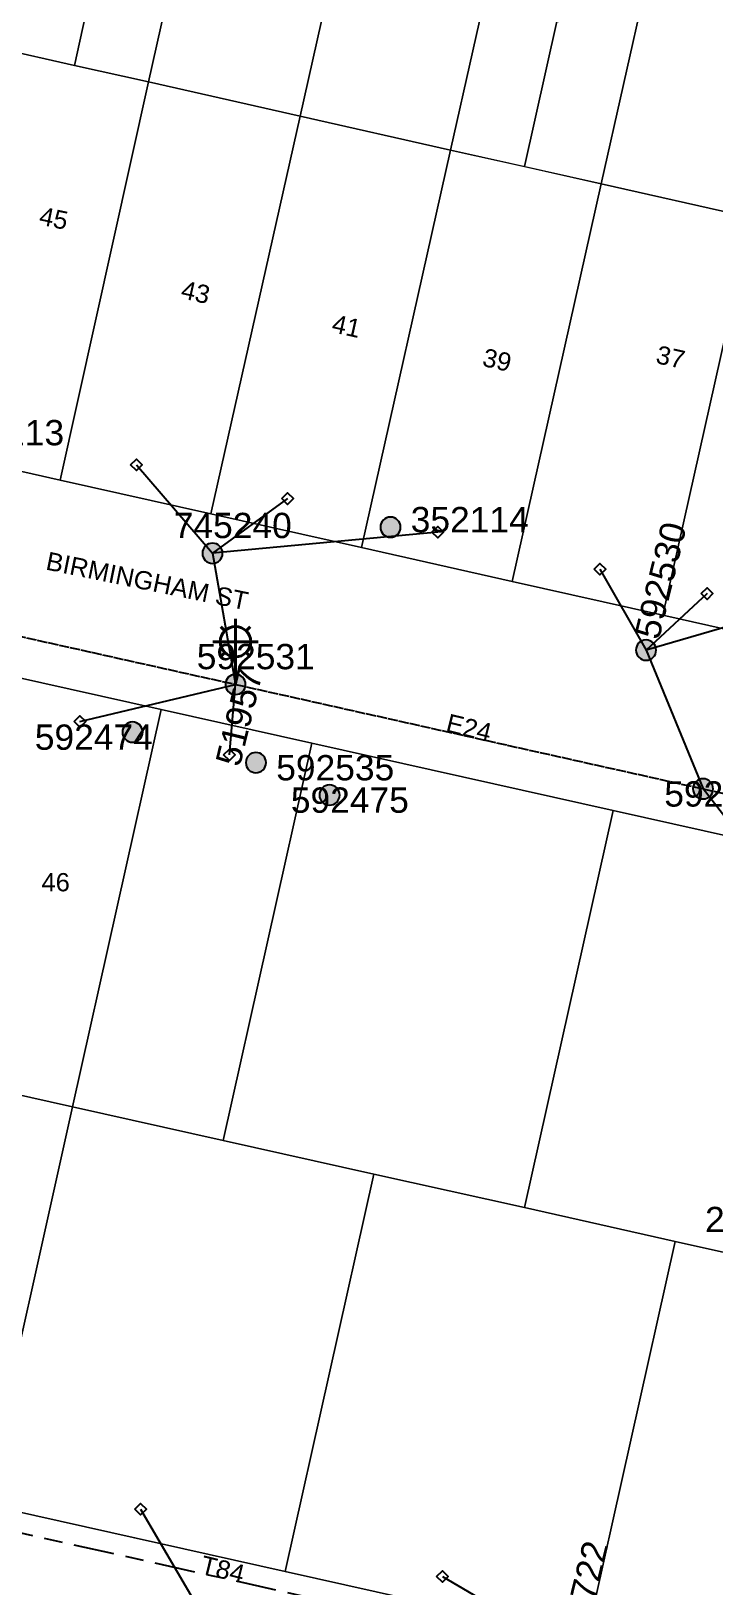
# Model space of a CAD drawing. Header units: metres. Extents: x 311347 to 316656, y 6252667 to 6255486.
# Drawn here: x 313877.4 to 313944.8, y 6254747.2 to 6254900.8 of the extents above; entities that cross this region are included whole.
import ezdxf
from ezdxf.enums import TextEntityAlignment as Align

# ---------------------------------------------------------------- set-up
doc = ezdxf.new("R2010")
doc.units = ezdxf.units.M
doc.linetypes.add('Cable Exist OH', pattern=[1, 1, 0])
doc.linetypes.add('Cable Exist UG', pattern=[8.2, 4, -1.2, 1.8, -1.2])
doc.layers.get('0').update_dxf_attribs({"color": 6})
for name, color, linetype, lineweight in [('Cadastre Buildings_SP_EXT', 9, 'Continuous', 5), ('Cadastre Land Parcels_SP_EXT', 9, 'Continuous', 5), ('Cadastre Roads_SP_EXT', 7, 'Continuous', 5)]:
    doc.layers.add(name, color=color, linetype=linetype, lineweight=lineweight)
for name, color, linetype in [('Equip_SP_SL_EXT', 7, 'Continuous'), ('Mains_LV_EXT', 7, 'Continuous'), ('Mains_SL_EXT', 7, 'Continuous'), ('Services_SP_EXT', 7, 'Continuous'), ('SupportsOH_SP_TR_HV_LV_SL_EXT', 7, 'Continuous'), ('SupportsUG_SP_LV_EXT', 7, 'Continuous')]:
    doc.layers.add(name, color=color, linetype=linetype)
doc.styles.add('iecARIAL', font='arial.ttf', dxfattribs={"height": 2})
doc.styles.add('POLE_LABEL', font='arial.ttf')
doc.styles.get("Standard").update_dxf_attribs({"font": 'arial.ttf'})

# ---------------------------------------------------------------- blocks, each defined once
blk = doc.blocks.new('PILLAR_EXT')
blk.add_hatch(color=256).paths.add_polyline_path([(-2.475, 0.99), (-2.475, -0.99), (2.475, -0.99), (2.475, 0.99)])
blk.add_lwpolyline([(-2.475, -0.99), (2.475, -0.99), (2.475, 0.99), (-2.475, 0.99)], close=True)
at = {"style": 'iecARIAL', "flags": 8}
blk.add_attdef('ASSET_NUM', (1.5, 3.5), '', height=2.5, dxfattribs=at)
for tag, p, flags in [('OWNED_BY', (0, -0.2), 9), ('STATE', (0, -0.4), 9), ('SUPPORT_TYPE', (0, -0.6), 9), ('USAGE', (0, -0.8), 9), ('LEGEND', (0, -1), 9), ('LOCATION', (0, -1.2), 9), ('NOTES', (0, -1.4), 9), ('PARENT', (0, -1.6), 9), ('STREETNAME', (0, -1.8), 9), ('SUBURB', (0, -2), 1)]:
    blk.add_attdef(tag, p, '', height=0.2, dxfattribs=dict(flags=flags))
blk = doc.blocks.new('SL_LANTERN_EXT')
at = {"lineweight": 40}
for p, q in [((0, 1.97), (0, 6.47)), ((-1.46, 5.68), (-1.06, 5.28)), ((1.46, 5.68), (1.06, 5.28)), ((-2.25, 4.22), (2.25, 4.22)), ((-1.46, 2.76), (-1.06, 3.16)), ((1.46, 2.76), (1.06, 3.16)), ((0, 0), (0, 2.72))]:
    blk.add_line(p, q, dxfattribs=at)
blk.add_circle((0, 4.22), 1.5, dxfattribs=at)
at = {"style": 'iecARIAL', "flags": 8}
blk.add_attdef('ASSET_NUM', (1.5, 1.5), '', height=2.5, dxfattribs=at)
for tag, p, height, flags in [('OPERATING_VOLTAGE', (0.98, -1.65), 0.2, 9), ('CONSTRUCTED_VOLTAGE', (0.98, -0.65), 0.2, 9), ('CONTROL_TYPE', (0.98, -0.85), 0.2, 9), ('LANTERN_PURPOSE', (0.98, -1.05), 0.2, 9), ('LANTERN_TYPE', (0.98, -1.25), 0.2, 9), ('NO_PHASES', (0.98, -1.45), 0.2, 9), ('LNUMBER', (2.18, -3.25), 2.5, 8), ('ORIENTATION', (0.98, -1.85), 0.2, 9), ('OWNED_BY', (0.98, -2.05), 0.2, 9), ('STATE', (0.98, -2.25), 0.2, 9), ('USAGE', (0.98, -2.45), 0.2, 9), ('CEXIST', (0.98, -2.65), 0.2, 9), ('CNEW', (0.98, -2.85), 0.2, 9), ('CNUMBER', (0.98, -3.05), 0.2, 9), ('CREMOVE', (0.98, -3.25), 0.2, 9), ('CREPLACE', (0.98, -3.45), 0.2, 9), ('LKINGHEIGHT', (0.98, -3.65), 0.2, 9), ('LBRACKET', (0.98, -3.85), 0.2, 9), ('LBRACKETVOCAB', (0.98, -4.05), 0.2, 9), ('LCATEGORY', (0.98, -4.25), 0.2, 9), ('LCHARGE1', (0.98, -4.45), 0.2, 9), ('LCHARGE1PERCENT', (0.98, -4.65), 0.2, 9), ('LCHARGE2', (0.98, -4.85), 0.2, 9), ('LCHARGE2PERCENT', (0.98, -5.05), 0.2, 9), ('LCHARGE3', (0.98, -5.25), 0.2, 9), ('LCHARGE3PERCENT', (0.98, -5.45), 0.2, 9), ('LEXIST', (0.98, -5.65), 0.2, 9), ('LLAMP', (0.98, -5.85), 0.2, 9), ('LLAMPVOCAB', (0.98, -6.05), 0.2, 9), ('LMAST', (0.98, -6.25), 0.2, 9), ('LMASTVOCAB', (0.98, -6.45), 0.2, 9), ('LNEW', (0.98, -6.65), 0.2, 9), ('LANTNUMBER', (0.98, -6.85), 0.2, 9), ('LOUTREACH', (0.98, -7.25), 0.2, 9), ('LOUTREACHVOCAB', (0.98, -7.45), 0.2, 9), ('LRATECODE', (0.98, -7.65), 0.2, 9), ('LREMOVE', (0.98, -7.85), 0.2, 9), ('STREETNAME', (0.98, -9.25), 0.2, 9), ('LREPLACE', (0.98, -8.05), 0.2, 9), ('LTYPE', (0.98, -8.25), 0.2, 9), ('LTYPEVOCAB', (0.98, -8.45), 0.2, 9), ('LEGEND', (0.98, -8.65), 0.2, 9), ('LOCATION', (0.98, -8.85), 0.2, 9), ('NOTES', (0.98, -9.05), 0.2, 9), ('SUBURB', (0.98, -9.45), 0.2, 1)]:
    blk.add_attdef(tag, p, '', height=height, dxfattribs=dict(flags=flags))
blk = doc.blocks.new('CCP_EXT')
at = {"flags": 9}
for tag, p in [('LIFE_SUPPORT', (0, -1.6)), ('STATE', (0, -1.8)), ('NOTES', (0, -2))]:
    blk.add_attdef(tag, text='', height=0.2, dxfattribs=at).set_placement(p, align=Align.MIDDLE_LEFT)
blk.add_wipeout([(0, 0.57), (0.57, 0), (0, -0.57), (-0.57, 0)])
blk.add_lwpolyline([(-0.57, 0), (0, 0.57), (0.57, 0), (0, -0.57), (-0.57, 0)])
at = {"flags": 1}
blk.add_attdef('Z', (0, 0), '', height=0.2, dxfattribs=at)
at = {"flags": 9}
for tag, p in [('CCP_TYPE', (0, 0)), ('CONSTRUCTED_VOLTAGE', (0, -0.2)), ('OPERATING_VOLTAGE', (0, -0.6)), ('ORIENTATION', (0, -0.8)), ('OWNED_BY', (0, -1)), ('NO_PHASES', (0, -0.4)), ('USAGE', (0, -1.2)), ('LEGEND', (0, -1.4))]:
    blk.add_attdef(tag, text='', height=0.2, dxfattribs=at).set_placement(p, align=Align.MIDDLE_LEFT)
blk = doc.blocks.new('POLE_EXT')
blk.add_hatch(color=256).paths.add_polyline_path([(-1, 0, 1), (1, 0, 1)])
blk.add_lwpolyline([(-1, 0, 1), (1, 0, 1)], format="xyb", close=True)
for tag, height, flags, p in [('pNumber', 2.5, 8, (-17.84, 2.07)), ('OWNED_BY', 0.2, 9, (1.35, -0.4)), ('SPECIAL_USE', 0.2, 9, (1.35, -0.8)), ('STATE', 0.2, 9, (1.35, -1)), ('cLV', 0.2, 9, (1.35, -1.4)), ('hDepth', 0.2, 9, (1.35, -1.6)), ('PARENT', 0.2, 9, (1.35, -0.6)), ('USAGE', 0.2, 9, (1.35, -1.2)), ('hDia', 0.2, 9, (1.35, -1.8)), ('cHV', 0.2, 9, (1.35, -2)), ('LBRACKET', 0.2, 9, (1.35, -2.2)), ('LExisting', 0.2, 9, (1.35, -2.4)), ('LANTNUMBER', 0.2, 9, (1.35, -2.6)), ('LOther', 0.2, 9, (1.35, -2.8)), ('LRemove', 0.2, 9, (1.35, -3)), ('cLinedev', 0.2, 9, (1.35, -3.4)), ('pExisting', 0.2, 9, (1.35, -3.8)), ('pFooting', 0.2, 9, (1.35, -4.4)), ('pNew', 0.2, 9, (1.35, -4.6)), ('LEGEND', 0.2, 9, (1.35, -3.2)), ('LOCATION', 0.2, 9, (1.35, -3.6)), ('PFNUMBER', 0.2, 9, (1.35, -4)), ('NEWPFNUMBER', 0.2, 9, (1.35, -4.2)), ('pRelocate', 0.2, 9, (1.35, -5)), ('pRemove', 0.2, 9, (1.35, -5.2)), ('pReplace', 0.2, 9, (1.35, -5.4)), ('pStay', 0.2, 9, (1.35, -5.6)), ('pType', 0.2, 9, (1.35, -5.8)), ('cspan', 0.2, 9, (1.35, -6)), ('STREETNAME', 0.2, 9, (1.35, -6.2)), ('SUBURB', 0.2, 9, (1.35, -6.4)), ('OPERATED_BY', 0.2, 9, (1.36, -7.01)), ('NOTES', 0.2, 9, (1.35, -6.6)), ('MAINTAINED_BY', 0.2, 9, (1.36, -6.81))]:
    blk.add_attdef(tag, text='', height=height, dxfattribs=dict(flags=flags)).set_placement(p, align=Align.MIDDLE_LEFT)
at = {"style": 'POLE_LABEL'}
for tag, height, flags, p in [('ASSET_NUM', 2.5, 8, (2, 2)), ('STRUCTURE_PLANT_NUMBER', 0.2, 9, (1.35, 0.03)), ('STREET_CODE', 0.2, 9, (1.35, -0.2))]:
    blk.add_attdef(tag, text='', height=height, dxfattribs=dict(at, flags=flags)).set_placement(p, align=Align.MIDDLE_LEFT)
at = {"flags": 1}
blk.add_attdef('Z', (1.35, -7.33), '', height=0.2, dxfattribs=at)

msp = doc.modelspace()

# ---------------------------------------------------------------- linework, layer by layer
at = {"layer": 'Cadastre Buildings_SP_EXT', "linetype": 'Continuous'}
for points in [[(313967.51, 6254816.47), (313949.77, 6254820.45), (313934.89, 6254823.78), (313926.15, 6254784.54), (313941.02, 6254781.19), (313958.75, 6254777.22), (313967.51, 6254816.47)], [(313949.99, 6254737.98), (313958.75, 6254777.22), (313941.02, 6254781.19), (313932.26, 6254741.94), (313949.99, 6254737.98)]]:
    msp.add_lwpolyline(points, close=True, dxfattribs=at)
at = {"layer": 'Cadastre Land Parcels_SP_EXT', "linetype": 'Continuous'}
for points in [[(313874.15, 6254899.06), (313881.7, 6254897.37), (313884.7, 6254911.05), (313888.83, 6254929.54), (313891.3, 6254936.46), (313882.88, 6254938.34), (313874.15, 6254899.06)], [(313881.7, 6254897.37), (313889.02, 6254895.73), (313897.81, 6254935), (313891.3, 6254936.46), (313888.83, 6254929.54), (313884.7, 6254911.05), (313881.7, 6254897.37)], [(313912.79, 6254931.61), (313897.81, 6254935), (313889.02, 6254895.73), (313903.98, 6254892.34), (313912.79, 6254931.61)], [(313927.66, 6254928.27), (313912.79, 6254931.61), (313903.98, 6254892.34), (313918.85, 6254889.01), (313927.66, 6254928.27)], [(313935.22, 6254926.58), (313927.66, 6254928.27), (313918.85, 6254889.01), (313926.13, 6254887.37), (313929.35, 6254901.69), (313929.46, 6254901.67), (313932.99, 6254917.39), (313933.15, 6254917.36), (313935.22, 6254926.58)], [(313942.53, 6254924.94), (313935.22, 6254926.58), (313933.15, 6254917.36), (313932.99, 6254917.39), (313929.46, 6254901.67), (313929.35, 6254901.69), (313926.13, 6254887.37), (313933.72, 6254885.67), (313942.53, 6254924.94)], [(313957.4, 6254921.6), (313942.53, 6254924.94), (313933.72, 6254885.67), (313948.04, 6254882.45), (313948.6, 6254882.33), (313957.4, 6254921.6)], [(313889.02, 6254895.73), (313881.7, 6254897.37), (313874.15, 6254899.06), (313865.43, 6254859.75), (313880.3, 6254856.41), (313889.02, 6254895.73)], [(313903.98, 6254892.34), (313889.02, 6254895.73), (313880.3, 6254856.41), (313895.17, 6254853.08), (313903.98, 6254892.34)], [(313918.85, 6254889.01), (313903.98, 6254892.34), (313895.17, 6254853.08), (313910.04, 6254849.74), (313918.85, 6254889.01)], [(313933.72, 6254885.67), (313918.85, 6254889.01), (313910.04, 6254849.74), (313924.92, 6254846.4), (313933.72, 6254885.67)], [(313939.79, 6254843.06), (313948.6, 6254882.33), (313948.04, 6254882.45), (313933.72, 6254885.67), (313924.92, 6254846.4), (313939.79, 6254843.06)], [(313956.03, 6254880.66), (313948.6, 6254882.33), (313939.79, 6254843.06), (313947.26, 6254841.39), (313949.31, 6254850.26), (313953.27, 6254868.29), (313954.06, 6254871.86), (313956.03, 6254880.66)], [(313890.27, 6254833.75), (313875.4, 6254837.07), (313866.65, 6254797.81), (313881.52, 6254794.48), (313890.27, 6254833.75)], [(313881.52, 6254794.48), (313866.65, 6254797.81), (313857.89, 6254758.56), (313872.76, 6254755.23), (313881.52, 6254794.48)]]:
    msp.add_lwpolyline(points, close=True, dxfattribs=at)
at = {"layer": 'Mains_LV_EXT', "linetype": 'Cable Exist OH'}
for points in [[(313865.16, 6254843.47), (313897.61, 6254836.22)], [(313943.77, 6254825.9), (313961.54, 6254821.92)]]:
    msp.add_lwpolyline(points, dxfattribs=at)
at = {"layer": 'Mains_SL_EXT', "linetype": 'Cable Exist OH'}
msp.add_lwpolyline([(313834.73, 6254850.27), (313865.16, 6254843.47), (313897.61, 6254836.22)], dxfattribs=at)
at = {"layer": 'Services_SP_EXT'}
for points in [[(313895.34, 6254849.17), (313897.61, 6254836.22)], [(313951.61, 6254843.53), (313938.14, 6254839.61)], [(313938.14, 6254839.61), (313943.77, 6254825.9)], [(313950.39, 6254817.34), (313943.77, 6254825.9)]]:
    msp.add_lwpolyline(points, dxfattribs=at)

# ---------------------------------------------------------------- block references
at = {"layer": 'Equip_SP_SL_EXT'}
ref = msp.add_blockref('SL_LANTERN_EXT', (313897.61, 6254836.22), dxfattribs=at)
ref.add_attrib('ASSET_NUM', '51957', dxfattribs={"layer": '0', "height": 2.5, "rotation": 76.3538, "style": 'iecARIAL'}).set_placement((313899.11, 6254837.72), align=Align.MIDDLE_RIGHT)
at = {"layer": 'Services_SP_EXT'}
for p in [(313888.24, 6254754.75), (313918.04, 6254748.09)]:
    msp.add_blockref('CCP_EXT', p, dxfattribs=at)
at = {"layer": 'SupportsOH_SP_TR_HV_LV_SL_EXT'}
ref = msp.add_blockref('POLE_EXT', (313867.04, 6254860.34), dxfattribs=at)
ref.add_attrib('ASSET_NUM', '352113', dxfattribs={"layer": '0', "height": 2.5, "style": 'POLE_LABEL'}).set_placement((313869.04, 6254861.09), align=Align.MIDDLE_LEFT)
ref = msp.add_blockref('POLE_EXT', (313895.34, 6254849.17), dxfattribs=at)
ref.add_attrib('ASSET_NUM', '745240', dxfattribs={"layer": '0', "height": 2.5, "style": 'POLE_LABEL'}).set_placement((313897.34, 6254849.92), align=Align.BOTTOM_CENTER)
ref = msp.add_blockref('POLE_EXT', (313938.14, 6254839.61), dxfattribs=at)
ref.add_attrib('ASSET_NUM', '592530', dxfattribs={"layer": '0', "height": 2.5, "rotation": 76.329, "style": 'POLE_LABEL'}).set_placement((313940.14, 6254840.36), align=Align.BOTTOM_LEFT)
ref = msp.add_blockref('POLE_EXT', (313897.61, 6254836.22), dxfattribs=at)
ref.add_attrib('ASSET_NUM', '592531', dxfattribs={"layer": '0', "height": 2.5, "rotation": 359.9641, "style": 'POLE_LABEL'}).set_placement((313899.61, 6254836.97), align=Align.BOTTOM_CENTER)
ref = msp.add_blockref('POLE_EXT', (313899.63, 6254828.49), dxfattribs=at)
ref.add_attrib('ASSET_NUM', '592535', dxfattribs={"layer": '0', "height": 2.5, "style": 'POLE_LABEL'}).set_placement((313901.63, 6254829.24), align=Align.TOP_LEFT)
ref = msp.add_blockref('POLE_EXT', (313906.9, 6254825.29), dxfattribs=at)
ref.add_attrib('ASSET_NUM', '592475', dxfattribs={"layer": '0', "height": 2.5, "style": 'POLE_LABEL'}).set_placement((313908.9, 6254826.04), align=Align.TOP_CENTER)
ref = msp.add_blockref('POLE_EXT', (313943.77, 6254825.9), dxfattribs=at)
ref.add_attrib('ASSET_NUM', '592529', dxfattribs={"layer": '0', "height": 2.5, "style": 'POLE_LABEL'}).set_placement((313945.77, 6254826.65), align=Align.TOP_CENTER)
ref = msp.add_blockref('POLE_EXT', (313953.62, 6254780.61), dxfattribs=at)
ref.add_attrib('ASSET_NUM', '276026', dxfattribs={"layer": '0', "height": 2.5, "style": 'POLE_LABEL'}).set_placement((313955.62, 6254781.36), align=Align.BOTTOM_RIGHT)
at = {"layer": 'SupportsUG_SP_LV_EXT'}
ref = msp.add_blockref('PILLAR_EXT', (313931.82, 6254739.99), dxfattribs=dict(at, rotation=166.2140326394897))
ref.add_attrib('ASSET_NUM', '9722', dxfattribs={"layer": '0', "height": 2.5, "rotation": 76.3417, "style": 'iecARIAL'}).set_placement((313933.32, 6254743.49), align=Align.BOTTOM_LEFT)

# ---------------------------------------------------------------- texts
at = {"layer": 'Cadastre Land Parcels_SP_EXT'}
for s, rotation, p in [('45', 348.4858, (313878.12, 6254881.67)), ('43', 347.4004, (313892.12, 6254874.39)), ('41', 347.4028, (313907.01, 6254871.04)), ('39', 347.4003, (313921.88, 6254867.7)), ('37', 347.4032, (313939.01, 6254867.98))]:
    msp.add_text(s, height=1.8, rotation=rotation, dxfattribs=at).set_placement(p)
msp.add_text('46', height=1.8, dxfattribs=at).set_placement((313878.46, 6254815.78))
at = {"layer": 'Cadastre Roads_SP_EXT'}
msp.add_text('BIRMINGHAM ST', height=1.8, rotation=348.4889, dxfattribs=at).set_placement((313878.79, 6254847.58))
at = {"layer": 'Mains_LV_EXT'}
for s, rotation, p in [('E24', 346.2838, (313918.28, 6254831.6)), ('T84', 346.2854, (313894.03, 6254748.44))]:
    msp.add_text(s, height=1.8, rotation=rotation, dxfattribs=at).set_placement(p)

# ---------------------------------------------------------------- next in the draw order: linework, layer by layer
at = {"layer": 'Cadastre Buildings_SP_EXT', "linetype": 'Continuous'}
for points in [[(313902.51, 6254748.59), (313911.27, 6254787.83), (313896.4, 6254791.18), (313881.52, 6254794.48), (313872.76, 6254755.23), (313902.51, 6254748.59)], [(313932.26, 6254741.94), (313941.02, 6254781.19), (313926.15, 6254784.54), (313911.27, 6254787.83), (313902.51, 6254748.59), (313932.26, 6254741.94)]]:
    msp.add_lwpolyline(points, close=True, dxfattribs=at)
at = {"layer": 'Cadastre Roads_SP_EXT', "linetype": 'Continuous'}
msp.add_lwpolyline([(313932.26, 6254741.94), (313902.51, 6254748.59), (313872.76, 6254755.23), (313857.89, 6254758.56), (313843.02, 6254761.88), (313828.14, 6254765.2), (313798.4, 6254771.85), (313768.65, 6254778.5), (313753.55, 6254781.87), (313754.6, 6254786.54), (313754.6, 6254786.54), (313723.5, 6254793.48), (313720.75, 6254781.18), (313718.06, 6254769.18), (313749.15, 6254762.24), (313778.58, 6254755.63), (313793.3, 6254752.34), (313808.03, 6254749.05), (313823.74, 6254745.54)], dxfattribs=at)
at = {"layer": 'Mains_LV_EXT', "linetype": 'Cable Exist UG'}
msp.add_lwpolyline([(313925.61, 6254741.38), (313857.24, 6254756.66)], dxfattribs=at)
at = {"layer": 'Services_SP_EXT'}
for points in [[(313888.24, 6254754.75), (313902.71, 6254729.98)], [(313918.04, 6254748.09), (313931.82, 6254739.99)]]:
    msp.add_lwpolyline(points, dxfattribs=at)

# ---------------------------------------------------------------- next in the draw order: block references
for p in [(313887.83, 6254857.91), (313902.76, 6254854.57), (313917.58, 6254851.26), (313933.59, 6254847.61), (313944.17, 6254845.19), (313882.25, 6254832.56), (313897.01, 6254829.26)]:
    msp.add_blockref('CCP_EXT', p, dxfattribs=at)

# ---------------------------------------------------------------- next in the draw order: linework, layer by layer
at = {"layer": 'Cadastre Buildings_SP_EXT', "linetype": 'Continuous'}
for points in [[(313905.14, 6254830.42), (313890.27, 6254833.75), (313881.52, 6254794.48), (313896.4, 6254791.18), (313905.14, 6254830.42)], [(313934.89, 6254823.78), (313905.14, 6254830.42), (313896.4, 6254791.18), (313911.27, 6254787.83), (313926.15, 6254784.54), (313934.89, 6254823.78)]]:
    msp.add_lwpolyline(points, close=True, dxfattribs=at)
at = {"layer": 'Cadastre Roads_SP_EXT', "linetype": 'Continuous'}
for points in [[(313947.26, 6254841.39), (313939.79, 6254843.06), (313924.92, 6254846.4), (313910.04, 6254849.74), (313895.17, 6254853.08), (313880.3, 6254856.41), (313865.43, 6254859.75)], [(313875.4, 6254837.07), (313890.27, 6254833.75), (313905.14, 6254830.42), (313934.89, 6254823.78), (313949.77, 6254820.45)]]:
    msp.add_lwpolyline(points, dxfattribs=at)
at = {"layer": 'Mains_LV_EXT', "linetype": 'Cable Exist OH'}
msp.add_lwpolyline([(313897.61, 6254836.22), (313943.77, 6254825.9)], dxfattribs=at)
at = {"layer": 'Mains_SL_EXT', "linetype": 'Cable Exist OH'}
msp.add_lwpolyline([(313897.61, 6254836.22), (313943.77, 6254825.9), (313961.54, 6254821.92)], dxfattribs=at)
at = {"layer": 'Services_SP_EXT'}
for points in [[(313887.83, 6254857.91), (313895.34, 6254849.17)], [(313902.76, 6254854.57), (313895.34, 6254849.17)], [(313917.58, 6254851.26), (313895.34, 6254849.17)], [(313933.59, 6254847.61), (313938.14, 6254839.61)], [(313944.17, 6254845.19), (313938.14, 6254839.61)], [(313882.25, 6254832.56), (313897.61, 6254836.22)], [(313897.01, 6254829.26), (313897.61, 6254836.22)]]:
    msp.add_lwpolyline(points, dxfattribs=at)

# ---------------------------------------------------------------- next in the draw order: block references
at = {"layer": 'SupportsOH_SP_TR_HV_LV_SL_EXT'}
ref = msp.add_blockref('POLE_EXT', (313912.91, 6254851.75), dxfattribs=at)
ref.add_attrib('ASSET_NUM', '352114', dxfattribs={"layer": '0', "height": 2.5, "style": 'POLE_LABEL'}).set_placement((313914.91, 6254852.5), align=Align.MIDDLE_LEFT)
ref = msp.add_blockref('POLE_EXT', (313887.45, 6254831.51), dxfattribs=at)
ref.add_attrib('ASSET_NUM', '592474', dxfattribs={"layer": '0', "height": 2.5, "style": 'POLE_LABEL'}).set_placement((313889.45, 6254832.26), align=Align.TOP_RIGHT)

doc.saveas('drawing.dxf')
